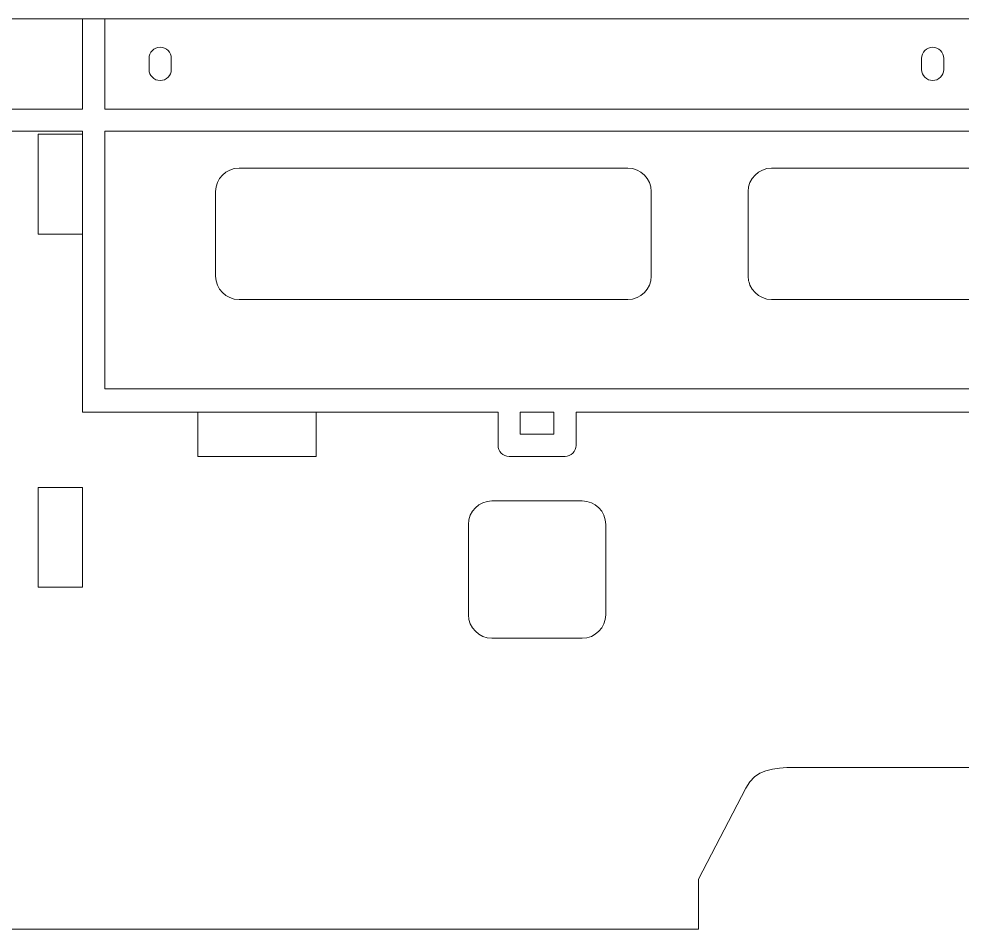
# Model space of a CAD drawing. Header units: millimetres. Extents: x -516 to 519, y -297 to 340.
# Drawn here: x -268.3 to -204.5, y -249 to -187.5 of the extents above; entities that cross this region are included whole.
import ezdxf

# ---------------------------------------------------------------- set-up
doc = ezdxf.new("R2010")
doc.units = ezdxf.units.MM
doc.header["$MEASUREMENT"] = 0
doc.layers.add('layer 1', color=7, linetype='Continuous')

msp = doc.modelspace()

# ---------------------------------------------------------------- linework, layer by layer
at = {"layer": 'layer 1', "color": 114, "lineweight": 18}
for points, knots in [([(-147.5539, -195.1329), (-147.5539, -195.1329), (-147.5539, -187.5409), (-147.5539, -187.5409), (-147.5539, -187.5409), (-149.0547, -187.5409), (-149.0547, -187.5409), (-149.0547, -187.5409), (-149.0547, -193.6321), (-149.0547, -193.6321), (-149.0547, -193.6321), (-262.4847, -193.6321), (-262.4847, -193.6321), (-262.4847, -193.6321), (-262.4847, -187.5409), (-262.4847, -187.5409), (-262.4847, -187.5409), (-263.9849, -187.5409), (-263.9849, -187.5409), (-263.9849, -187.5409), (-263.9849, -193.6321), (-263.9849, -193.6321), (-263.9849, -193.6321), (-283.1202, -193.6321), (-283.1202, -193.6321), (-283.1202, -193.6321), (-283.1202, -187.5409), (-283.1202, -187.5409), (-283.1202, -187.5409), (-284.621, -187.5409), (-284.621, -187.5409), (-284.621, -187.5409), (-284.621, -193.6321), (-284.621, -193.6321), (-284.621, -193.6321), (-320.6148, -193.6321), (-320.6148, -193.6321), (-320.6148, -193.6321), (-320.6148, -187.5409), (-320.6148, -187.5409), (-320.6148, -187.5409), (-322.1154, -187.5409), (-322.1154, -187.5409), (-322.1154, -187.5409), (-322.1154, -193.6321), (-322.1154, -193.6321), (-322.1154, -193.6321), (-324.5463, -193.6321), (-324.5463, -193.6321), (-324.5463, -193.6321), (-324.5463, -187.5409), (-324.5463, -187.5409), (-324.5463, -187.5409), (-326.0465, -187.5409), (-326.0465, -187.5409), (-326.0465, -187.5409), (-326.0465, -193.6321), (-326.0465, -193.6321), (-326.0465, -193.6321), (-364.675, -193.6321), (-364.675, -193.6321), (-364.675, -193.6321), (-369.4818, -193.7393), (-369.4818, -193.7393), (-369.4818, -193.7393), (-373.7056, -194.0437), (-373.7056, -194.0437), (-373.7056, -194.0437), (-377.445, -194.5232), (-377.445, -194.5232), (-377.445, -194.5232), (-380.8059, -195.1526), (-380.8059, -195.1526), (-380.8059, -195.1526), (-383.8933, -195.906), (-383.8933, -195.906), (-383.8933, -195.906), (-386.8117, -196.7573), (-386.8117, -196.7573), (-386.8117, -196.7573), (-389.6663, -197.6802), (-389.6663, -197.6802), (-389.6663, -197.6802), (-392.3459, -198.5767), (-392.3459, -198.5767), (-392.3459, -198.5767), (-392.3459, -200.1591), (-392.3459, -200.1591), (-392.3459, -200.1591), (-389.1972, -199.106), (-389.1972, -199.106), (-389.1972, -199.106), (-386.3705, -198.1919), (-386.3705, -198.1919), (-386.3705, -198.1919), (-383.505, -197.356), (-383.505, -197.356), (-383.505, -197.356), (-380.4899, -196.62), (-380.4899, -196.62), (-380.4899, -196.62), (-377.2111, -196.0066), (-377.2111, -196.0066), (-377.2111, -196.0066), (-373.5556, -195.538), (-373.5556, -195.538), (-373.5556, -195.538), (-369.4108, -195.2385), (-369.4108, -195.2385), (-369.4108, -195.2385), (-364.6581, -195.1329), (-364.6581, -195.1329), (-364.6581, -195.1329), (-326.0465, -195.1329), (-326.0465, -195.1329), (-326.0465, -195.1329), (-326.0465, -222.9142), (-326.0465, -222.9142), (-326.0465, -222.9142), (-371.7974, -222.9142), (-371.7974, -222.9142), (-371.7974, -222.9142), (-372.4588, -222.9618), (-372.4588, -222.9618), (-372.4588, -222.9618), (-373.1242, -223.1285), (-373.1242, -223.1285), (-373.1242, -223.1285), (-373.7246, -223.4227), (-373.7246, -223.4227), (-373.7246, -223.4227), (-374.2188, -223.8207), (-374.2188, -223.8207), (-374.2188, -223.8207), (-374.5841, -224.2651), (-374.5841, -224.2651), (-374.5841, -224.2651), (-374.8365, -224.6986), (-374.8365, -224.6986), (-374.8365, -224.6986), (-375.0104, -225.089), (-375.0104, -225.089), (-375.0104, -225.089), (-375.1378, -225.4236), (-375.1378, -225.4236), (-375.1378, -225.4236), (-378.8234, -235.448), (-378.8234, -235.448), (-378.8234, -235.448), (-379.163, -236.0729), (-379.163, -236.0729), (-379.163, -236.0729), (-379.5008, -236.7083), (-379.5008, -236.7083), (-379.5008, -236.7083), (-379.7965, -237.1872), (-379.7965, -237.1872), (-379.7965, -237.1872), (-380.0766, -237.5186), (-380.0766, -237.5186), (-380.0766, -237.5186), (-380.392, -237.7602), (-380.392, -237.7602), (-380.392, -237.7602), (-380.8551, -237.9658), (-380.8551, -237.9658), (-380.8551, -237.9658), (-381.5932, -238.1255), (-381.5932, -238.1255), (-381.5932, -238.1255), (-382.7249, -238.1915), (-382.7249, -238.1915), (-382.7249, -238.1915), (-392.3459, -238.1915), (-392.3459, -238.1915), (-392.3459, -238.1915), (-392.3459, -239.6923), (-392.3459, -239.6923), (-392.3459, -239.6923), (-382.6812, -239.6923), (-382.6812, -239.6923), (-382.6812, -239.6923), (-381.3897, -239.6168), (-381.3897, -239.6168), (-381.3897, -239.6168), (-380.387, -239.3999), (-380.387, -239.3999), (-380.387, -239.3999), (-379.62, -239.0592), (-379.62, -239.0592), (-379.62, -239.0592), (-379.0349, -238.6109), (-379.0349, -238.6109), (-379.0349, -238.6109), (-378.579, -238.0708), (-378.579, -238.0708), (-378.579, -238.0708), (-378.1985, -237.4563), (-378.1985, -237.4563), (-378.1985, -237.4563), (-377.841, -236.7832), (-377.841, -236.7832), (-377.841, -236.7832), (-377.4521, -236.0686), (-377.4521, -236.0686), (-377.4521, -236.0686), (-373.7322, -225.949), (-373.7322, -225.949), (-373.7322, -225.949), (-373.6229, -225.6615), (-373.6229, -225.6615), (-373.6229, -225.6615), (-373.4994, -225.3838), (-373.4994, -225.3838), (-373.4994, -225.3838), (-373.3478, -225.1247), (-373.3478, -225.1247), (-373.3478, -225.1247), (-373.1577, -224.8928), (-373.1577, -224.8928), (-373.1577, -224.8928), (-372.9143, -224.6964), (-372.9143, -224.6964), (-372.9143, -224.6964), (-372.6059, -224.5461), (-372.6059, -224.5461), (-372.6059, -224.5461), (-372.22, -224.4488), (-372.22, -224.4488), (-372.22, -224.4488), (-371.7438, -224.415), (-371.7438, -224.415), (-371.7438, -224.415), (-324.5463, -224.415), (-324.5463, -224.415), (-324.5463, -224.415), (-324.5463, -195.1329), (-324.5463, -195.1329), (-324.5463, -195.1329), (-322.1154, -195.1329), (-322.1154, -195.1329), (-322.1154, -195.1329), (-322.1154, -249.0481), (-322.1154, -249.0481)], [0, 0, 0, 0, 0.0123457, 0.0123457, 0.0123457, 0.0246914, 0.0246914, 0.0246914, 0.037037, 0.037037, 0.037037, 0.0493827, 0.0493827, 0.0493827, 0.0617284, 0.0617284, 0.0617284, 0.0740741, 0.0740741, 0.0740741, 0.0864198, 0.0864198, 0.0864198, 0.0987654, 0.0987654, 0.0987654, 0.1111111, 0.1111111, 0.1111111, 0.1234568, 0.1234568, 0.1234568, 0.1358025, 0.1358025, 0.1358025, 0.1481481, 0.1481481, 0.1481481, 0.1604938, 0.1604938, 0.1604938, 0.1728395, 0.1728395, 0.1728395, 0.1851852, 0.1851852, 0.1851852, 0.1975309, 0.1975309, 0.1975309, 0.2098765, 0.2098765, 0.2098765, 0.2222222, 0.2222222, 0.2222222, 0.2345679, 0.2345679, 0.2345679, 0.2469136, 0.2469136, 0.2469136, 0.2592593, 0.2592593, 0.2592593, 0.2716049, 0.2716049, 0.2716049, 0.2839506, 0.2839506, 0.2839506, 0.2962963, 0.2962963, 0.2962963, 0.308642, 0.308642, 0.308642, 0.3209877, 0.3209877, 0.3209877, 0.3333333, 0.3333333, 0.3333333, 0.345679, 0.345679, 0.345679, 0.3580247, 0.3580247, 0.3580247, 0.3703704, 0.3703704, 0.3703704, 0.382716, 0.382716, 0.382716, 0.3950617, 0.3950617, 0.3950617, 0.4074074, 0.4074074, 0.4074074, 0.4197531, 0.4197531, 0.4197531, 0.4320988, 0.4320988, 0.4320988, 0.4444444, 0.4444444, 0.4444444, 0.4567901, 0.4567901, 0.4567901, 0.4691358, 0.4691358, 0.4691358, 0.4814815, 0.4814815, 0.4814815, 0.4938272, 0.4938272, 0.4938272, 0.5061728, 0.5061728, 0.5061728, 0.5185185, 0.5185185, 0.5185185, 0.5308642, 0.5308642, 0.5308642, 0.5432099, 0.5432099, 0.5432099, 0.5555556, 0.5555556, 0.5555556, 0.5679012, 0.5679012, 0.5679012, 0.5802469, 0.5802469, 0.5802469, 0.5925926, 0.5925926, 0.5925926, 0.6049383, 0.6049383, 0.6049383, 0.617284, 0.617284, 0.617284, 0.6296296, 0.6296296, 0.6296296, 0.6419753, 0.6419753, 0.6419753, 0.654321, 0.654321, 0.654321, 0.6666667, 0.6666667, 0.6666667, 0.6790123, 0.6790123, 0.6790123, 0.691358, 0.691358, 0.691358, 0.7037037, 0.7037037, 0.7037037, 0.7160494, 0.7160494, 0.7160494, 0.7283951, 0.7283951, 0.7283951, 0.7407407, 0.7407407, 0.7407407, 0.7530864, 0.7530864, 0.7530864, 0.7654321, 0.7654321, 0.7654321, 0.7777778, 0.7777778, 0.7777778, 0.7901235, 0.7901235, 0.7901235, 0.8024691, 0.8024691, 0.8024691, 0.8148148, 0.8148148, 0.8148148, 0.8271605, 0.8271605, 0.8271605, 0.8395062, 0.8395062, 0.8395062, 0.8518519, 0.8518519, 0.8518519, 0.8641975, 0.8641975, 0.8641975, 0.8765432, 0.8765432, 0.8765432, 0.8888889, 0.8888889, 0.8888889, 0.9012346, 0.9012346, 0.9012346, 0.9135802, 0.9135802, 0.9135802, 0.9259259, 0.9259259, 0.9259259, 0.9382716, 0.9382716, 0.9382716, 0.9506173, 0.9506173, 0.9506173, 0.962963, 0.962963, 0.962963, 0.9753086, 0.9753086, 0.9753086, 0.9876543, 0.9876543, 0.9876543, 1, 1, 1, 1]), ([(-259.4832, -190.9624), (-259.4832, -190.9624), (-259.4832, -190.2106), (-259.4832, -190.2106), (-259.4832, -190.2106), (-259.4683, -190.0635), (-259.4683, -190.0635), (-259.4683, -190.0635), (-259.4242, -189.9225), (-259.4242, -189.9225), (-259.4242, -189.9225), (-259.3548, -189.7951), (-259.3548, -189.7951), (-259.3548, -189.7951), (-259.2629, -189.6841), (-259.2629, -189.6841), (-259.2629, -189.6841), (-259.1519, -189.5922), (-259.1519, -189.5922), (-259.1519, -189.5922), (-259.0246, -189.5228), (-259.0246, -189.5228), (-259.0246, -189.5228), (-258.8835, -189.4791), (-258.8835, -189.4791), (-258.8835, -189.4791), (-258.7325, -189.4638), (-258.7325, -189.4638), (-258.7325, -189.4638), (-258.5816, -189.4791), (-258.5816, -189.4791), (-258.5816, -189.4791), (-258.4411, -189.5228), (-258.4411, -189.5228), (-258.4411, -189.5228), (-258.3137, -189.5922), (-258.3137, -189.5922), (-258.3137, -189.5922), (-258.2022, -189.6841), (-258.2022, -189.6841), (-258.2022, -189.6841), (-258.1103, -189.7951), (-258.1103, -189.7951), (-258.1103, -189.7951), (-258.0414, -189.9225), (-258.0414, -189.9225), (-258.0414, -189.9225), (-257.9971, -190.0635), (-257.9971, -190.0635), (-257.9971, -190.0635), (-257.9824, -190.2106), (-257.9824, -190.2106), (-257.9824, -190.2106), (-257.9824, -190.9624), (-257.9824, -190.9624), (-257.9824, -190.9624), (-257.9971, -191.1095), (-257.9971, -191.1095), (-257.9971, -191.1095), (-258.0414, -191.2505), (-258.0414, -191.2505), (-258.0414, -191.2505), (-258.1103, -191.3779), (-258.1103, -191.3779), (-258.1103, -191.3779), (-258.2022, -191.4889), (-258.2022, -191.4889), (-258.2022, -191.4889), (-258.3137, -191.5808), (-258.3137, -191.5808), (-258.3137, -191.5808), (-258.4411, -191.6502), (-258.4411, -191.6502), (-258.4411, -191.6502), (-258.5816, -191.6939), (-258.5816, -191.6939), (-258.5816, -191.6939), (-258.7325, -191.7093), (-258.7325, -191.7093), (-258.7325, -191.7093), (-258.8835, -191.6939), (-258.8835, -191.6939), (-258.8835, -191.6939), (-259.0246, -191.6502), (-259.0246, -191.6502), (-259.0246, -191.6502), (-259.1519, -191.5808), (-259.1519, -191.5808), (-259.1519, -191.5808), (-259.2629, -191.4889), (-259.2629, -191.4889), (-259.2629, -191.4889), (-259.3548, -191.3779), (-259.3548, -191.3779), (-259.3548, -191.3779), (-259.4242, -191.2505), (-259.4242, -191.2505), (-259.4242, -191.2505), (-259.4683, -191.1095), (-259.4683, -191.1095), (-259.4683, -191.1095), (-259.4832, -190.9624), (-259.4832, -190.9624)], [0, 0, 0, 0, 0.0294118, 0.0294118, 0.0294118, 0.0588235, 0.0588235, 0.0588235, 0.0882353, 0.0882353, 0.0882353, 0.1176471, 0.1176471, 0.1176471, 0.1470588, 0.1470588, 0.1470588, 0.1764706, 0.1764706, 0.1764706, 0.2058824, 0.2058824, 0.2058824, 0.2352941, 0.2352941, 0.2352941, 0.2647059, 0.2647059, 0.2647059, 0.2941176, 0.2941176, 0.2941176, 0.3235294, 0.3235294, 0.3235294, 0.3529412, 0.3529412, 0.3529412, 0.3823529, 0.3823529, 0.3823529, 0.4117647, 0.4117647, 0.4117647, 0.4411765, 0.4411765, 0.4411765, 0.4705882, 0.4705882, 0.4705882, 0.5, 0.5, 0.5, 0.5294118, 0.5294118, 0.5294118, 0.5588235, 0.5588235, 0.5588235, 0.5882353, 0.5882353, 0.5882353, 0.6176471, 0.6176471, 0.6176471, 0.6470588, 0.6470588, 0.6470588, 0.6764706, 0.6764706, 0.6764706, 0.7058824, 0.7058824, 0.7058824, 0.7352941, 0.7352941, 0.7352941, 0.7647059, 0.7647059, 0.7647059, 0.7941176, 0.7941176, 0.7941176, 0.8235294, 0.8235294, 0.8235294, 0.8529412, 0.8529412, 0.8529412, 0.8823529, 0.8823529, 0.8823529, 0.9117647, 0.9117647, 0.9117647, 0.9411765, 0.9411765, 0.9411765, 0.9705882, 0.9705882, 0.9705882, 1, 1, 1, 1]), ([(-205.7698, -190.9624), (-205.7698, -190.9624), (-205.7845, -191.1095), (-205.7845, -191.1095), (-205.7845, -191.1095), (-205.8288, -191.2505), (-205.8288, -191.2505), (-205.8288, -191.2505), (-205.8977, -191.3779), (-205.8977, -191.3779), (-205.8977, -191.3779), (-205.9896, -191.4889), (-205.9896, -191.4889), (-205.9896, -191.4889), (-206.1011, -191.5808), (-206.1011, -191.5808), (-206.1011, -191.5808), (-206.2285, -191.6502), (-206.2285, -191.6502), (-206.2285, -191.6502), (-206.3696, -191.6939), (-206.3696, -191.6939), (-206.3696, -191.6939), (-206.5199, -191.7093), (-206.5199, -191.7093), (-206.5199, -191.7093), (-206.6708, -191.6939), (-206.6708, -191.6939), (-206.6708, -191.6939), (-206.8119, -191.6502), (-206.8119, -191.6502), (-206.8119, -191.6502), (-206.9393, -191.5808), (-206.9393, -191.5808), (-206.9393, -191.5808), (-207.0502, -191.4889), (-207.0502, -191.4889), (-207.0502, -191.4889), (-207.1421, -191.3779), (-207.1421, -191.3779), (-207.1421, -191.3779), (-207.2114, -191.2505), (-207.2114, -191.2505), (-207.2114, -191.2505), (-207.2553, -191.1095), (-207.2553, -191.1095), (-207.2553, -191.1095), (-207.2705, -190.9624), (-207.2705, -190.9624), (-207.2705, -190.9624), (-207.2705, -190.2106), (-207.2705, -190.2106), (-207.2705, -190.2106), (-207.2553, -190.0635), (-207.2553, -190.0635), (-207.2553, -190.0635), (-207.2114, -189.9225), (-207.2114, -189.9225), (-207.2114, -189.9225), (-207.1421, -189.7951), (-207.1421, -189.7951), (-207.1421, -189.7951), (-207.0502, -189.6841), (-207.0502, -189.6841), (-207.0502, -189.6841), (-206.9393, -189.5922), (-206.9393, -189.5922), (-206.9393, -189.5922), (-206.8119, -189.5228), (-206.8119, -189.5228), (-206.8119, -189.5228), (-206.6708, -189.4791), (-206.6708, -189.4791), (-206.6708, -189.4791), (-206.5199, -189.4638), (-206.5199, -189.4638), (-206.5199, -189.4638), (-206.3696, -189.4791), (-206.3696, -189.4791), (-206.3696, -189.4791), (-206.2285, -189.5228), (-206.2285, -189.5228), (-206.2285, -189.5228), (-206.1011, -189.5922), (-206.1011, -189.5922), (-206.1011, -189.5922), (-205.9896, -189.6841), (-205.9896, -189.6841), (-205.9896, -189.6841), (-205.8977, -189.7951), (-205.8977, -189.7951), (-205.8977, -189.7951), (-205.8288, -189.9225), (-205.8288, -189.9225), (-205.8288, -189.9225), (-205.7845, -190.0635), (-205.7845, -190.0635), (-205.7845, -190.0635), (-205.7698, -190.2106), (-205.7698, -190.2106), (-205.7698, -190.2106), (-205.7698, -190.9624), (-205.7698, -190.9624)], [0, 0, 0, 0, 0.0294118, 0.0294118, 0.0294118, 0.0588235, 0.0588235, 0.0588235, 0.0882353, 0.0882353, 0.0882353, 0.1176471, 0.1176471, 0.1176471, 0.1470588, 0.1470588, 0.1470588, 0.1764706, 0.1764706, 0.1764706, 0.2058824, 0.2058824, 0.2058824, 0.2352941, 0.2352941, 0.2352941, 0.2647059, 0.2647059, 0.2647059, 0.2941176, 0.2941176, 0.2941176, 0.3235294, 0.3235294, 0.3235294, 0.3529412, 0.3529412, 0.3529412, 0.3823529, 0.3823529, 0.3823529, 0.4117647, 0.4117647, 0.4117647, 0.4411765, 0.4411765, 0.4411765, 0.4705882, 0.4705882, 0.4705882, 0.5, 0.5, 0.5, 0.5294118, 0.5294118, 0.5294118, 0.5588235, 0.5588235, 0.5588235, 0.5882353, 0.5882353, 0.5882353, 0.6176471, 0.6176471, 0.6176471, 0.6470588, 0.6470588, 0.6470588, 0.6764706, 0.6764706, 0.6764706, 0.7058824, 0.7058824, 0.7058824, 0.7352941, 0.7352941, 0.7352941, 0.7647059, 0.7647059, 0.7647059, 0.7941176, 0.7941176, 0.7941176, 0.8235294, 0.8235294, 0.8235294, 0.8529412, 0.8529412, 0.8529412, 0.8823529, 0.8823529, 0.8823529, 0.9117647, 0.9117647, 0.9117647, 0.9411765, 0.9411765, 0.9411765, 0.9705882, 0.9705882, 0.9705882, 1, 1, 1, 1]), ([(-263.9849, -195.3324), (-263.9849, -195.3324), (-263.9849, -195.1329), (-263.9849, -195.1329), (-263.9849, -195.1329), (-283.1202, -195.1329), (-283.1202, -195.1329), (-283.1202, -195.1329), (-283.1202, -249.0475), (-283.1202, -249.0475)], [0, 0, 0, 0, 0.3333333, 0.3333333, 0.3333333, 0.6666667, 0.6666667, 0.6666667, 1, 1, 1, 1]), ([(-257.1903, -212.5465), (-257.1903, -212.5465), (-262.4847, -212.5465), (-262.4847, -212.5465), (-262.4847, -212.5465), (-262.4847, -204.2712), (-262.4847, -204.2712), (-262.4847, -204.2712), (-262.4847, -195.4726), (-262.4847, -195.4726), (-262.4847, -195.4726), (-262.4847, -195.1329), (-262.4847, -195.1329), (-262.4847, -195.1329), (-149.0547, -195.1329), (-149.0547, -195.1329), (-149.0547, -195.1329), (-149.0547, -212.5469), (-149.0547, -212.5469), (-149.0547, -212.5469), (-187.0884, -212.5468), (-187.0884, -212.5468), (-187.0884, -212.5468), (-257.1903, -212.5465), (-257.1903, -212.5465)], [0, 0, 0, 0, 0.125, 0.125, 0.125, 0.25, 0.25, 0.25, 0.375, 0.375, 0.375, 0.5, 0.5, 0.5, 0.625, 0.625, 0.625, 0.75, 0.75, 0.75, 0.875, 0.875, 0.875, 1, 1, 1, 1]), ([(-225.537, -204.9222), (-225.537, -204.9222), (-225.5693, -205.2398), (-225.5693, -205.2398), (-225.5693, -205.2398), (-225.6621, -205.5361), (-225.6621, -205.5361), (-225.6621, -205.5361), (-225.8081, -205.8047), (-225.8081, -205.8047), (-225.8081, -205.8047), (-226.0017, -206.0392), (-226.0017, -206.0392), (-226.0017, -206.0392), (-226.2357, -206.2321), (-226.2357, -206.2321), (-226.2357, -206.2321), (-226.5041, -206.3787), (-226.5041, -206.3787), (-226.5041, -206.3787), (-226.8004, -206.4711), (-226.8004, -206.4711), (-226.8004, -206.4711), (-227.1181, -206.5033), (-227.1181, -206.5033), (-227.1181, -206.5033), (-253.4051, -206.5033), (-253.4051, -206.5033), (-253.4051, -206.5033), (-253.7228, -206.4711), (-253.7228, -206.4711), (-253.7228, -206.4711), (-254.0191, -206.3787), (-254.0191, -206.3787), (-254.0191, -206.3787), (-254.2875, -206.2321), (-254.2875, -206.2321), (-254.2875, -206.2321), (-254.5222, -206.0392), (-254.5222, -206.0392), (-254.5222, -206.0392), (-254.7157, -205.8047), (-254.7157, -205.8047), (-254.7157, -205.8047), (-254.8616, -205.5361), (-254.8616, -205.5361), (-254.8616, -205.5361), (-254.9541, -205.2398), (-254.9541, -205.2398), (-254.9541, -205.2398), (-254.9863, -204.9222), (-254.9863, -204.9222), (-254.9863, -204.9222), (-254.9863, -199.2109), (-254.9863, -199.2109), (-254.9863, -199.2109), (-254.9541, -198.8934), (-254.9541, -198.8934), (-254.9541, -198.8934), (-254.8616, -198.597), (-254.8616, -198.597), (-254.8616, -198.597), (-254.7157, -198.3286), (-254.7157, -198.3286), (-254.7157, -198.3286), (-254.5222, -198.094), (-254.5222, -198.094), (-254.5222, -198.094), (-254.2875, -197.9004), (-254.2875, -197.9004), (-254.2875, -197.9004), (-254.0191, -197.7546), (-254.0191, -197.7546), (-254.0191, -197.7546), (-253.7228, -197.662), (-253.7228, -197.662), (-253.7228, -197.662), (-253.4051, -197.6298), (-253.4051, -197.6298), (-253.4051, -197.6298), (-252.9592, -197.6298), (-252.9592, -197.6298), (-252.9592, -197.6298), (-227.1181, -197.6298), (-227.1181, -197.6298), (-227.1181, -197.6298), (-226.8004, -197.662), (-226.8004, -197.662), (-226.8004, -197.662), (-226.5041, -197.7546), (-226.5041, -197.7546), (-226.5041, -197.7546), (-226.2357, -197.9004), (-226.2357, -197.9004), (-226.2357, -197.9004), (-226.0017, -198.094), (-226.0017, -198.094), (-226.0017, -198.094), (-225.8081, -198.3286), (-225.8081, -198.3286), (-225.8081, -198.3286), (-225.6621, -198.597), (-225.6621, -198.597), (-225.6621, -198.597), (-225.5693, -198.8934), (-225.5693, -198.8934), (-225.5693, -198.8934), (-225.537, -199.2109), (-225.537, -199.2109), (-225.537, -199.2109), (-225.537, -203.8397), (-225.537, -203.8397), (-225.537, -203.8397), (-225.537, -204.9222), (-225.537, -204.9222)], [0, 0, 0, 0, 0.0263158, 0.0263158, 0.0263158, 0.0526316, 0.0526316, 0.0526316, 0.0789474, 0.0789474, 0.0789474, 0.1052632, 0.1052632, 0.1052632, 0.1315789, 0.1315789, 0.1315789, 0.1578947, 0.1578947, 0.1578947, 0.1842105, 0.1842105, 0.1842105, 0.2105263, 0.2105263, 0.2105263, 0.2368421, 0.2368421, 0.2368421, 0.2631579, 0.2631579, 0.2631579, 0.2894737, 0.2894737, 0.2894737, 0.3157895, 0.3157895, 0.3157895, 0.3421053, 0.3421053, 0.3421053, 0.3684211, 0.3684211, 0.3684211, 0.3947368, 0.3947368, 0.3947368, 0.4210526, 0.4210526, 0.4210526, 0.4473684, 0.4473684, 0.4473684, 0.4736842, 0.4736842, 0.4736842, 0.5, 0.5, 0.5, 0.5263158, 0.5263158, 0.5263158, 0.5526316, 0.5526316, 0.5526316, 0.5789474, 0.5789474, 0.5789474, 0.6052632, 0.6052632, 0.6052632, 0.6315789, 0.6315789, 0.6315789, 0.6578947, 0.6578947, 0.6578947, 0.6842105, 0.6842105, 0.6842105, 0.7105263, 0.7105263, 0.7105263, 0.7368421, 0.7368421, 0.7368421, 0.7631579, 0.7631579, 0.7631579, 0.7894737, 0.7894737, 0.7894737, 0.8157895, 0.8157895, 0.8157895, 0.8421053, 0.8421053, 0.8421053, 0.8684211, 0.8684211, 0.8684211, 0.8947368, 0.8947368, 0.8947368, 0.9210526, 0.9210526, 0.9210526, 0.9473684, 0.9473684, 0.9473684, 0.9736842, 0.9736842, 0.9736842, 1, 1, 1, 1]), ([(-189.5443, -204.9222), (-189.5443, -204.9222), (-189.5766, -205.2398), (-189.5766, -205.2398), (-189.5766, -205.2398), (-189.6689, -205.5361), (-189.6689, -205.5361), (-189.6689, -205.5361), (-189.8155, -205.8047), (-189.8155, -205.8047), (-189.8155, -205.8047), (-190.0085, -206.0392), (-190.0085, -206.0392), (-190.0085, -206.0392), (-190.243, -206.2321), (-190.243, -206.2321), (-190.243, -206.2321), (-190.5115, -206.3787), (-190.5115, -206.3787), (-190.5115, -206.3787), (-190.8079, -206.4711), (-190.8079, -206.4711), (-190.8079, -206.4711), (-191.1254, -206.5033), (-191.1254, -206.5033), (-191.1254, -206.5033), (-213.7751, -206.5033), (-213.7751, -206.5033), (-213.7751, -206.5033), (-217.4125, -206.5033), (-217.4125, -206.5033), (-217.4125, -206.5033), (-217.7301, -206.4711), (-217.7301, -206.4711), (-217.7301, -206.4711), (-218.0264, -206.3787), (-218.0264, -206.3787), (-218.0264, -206.3787), (-218.2951, -206.2321), (-218.2951, -206.2321), (-218.2951, -206.2321), (-218.5288, -206.0392), (-218.5288, -206.0392), (-218.5288, -206.0392), (-218.7224, -205.8047), (-218.7224, -205.8047), (-218.7224, -205.8047), (-218.869, -205.5361), (-218.869, -205.5361), (-218.869, -205.5361), (-218.9315, -205.3356), (-218.9315, -205.3356), (-218.9315, -205.3356), (-218.9614, -205.2398), (-218.9614, -205.2398), (-218.9614, -205.2398), (-218.9936, -204.9222), (-218.9936, -204.9222), (-218.9936, -204.9222), (-218.9936, -199.2109), (-218.9936, -199.2109), (-218.9936, -199.2109), (-218.9614, -198.8934), (-218.9614, -198.8934), (-218.9614, -198.8934), (-218.869, -198.597), (-218.869, -198.597), (-218.869, -198.597), (-218.7224, -198.3286), (-218.7224, -198.3286), (-218.7224, -198.3286), (-218.5288, -198.094), (-218.5288, -198.094), (-218.5288, -198.094), (-218.2951, -197.9004), (-218.2951, -197.9004), (-218.2951, -197.9004), (-218.0264, -197.7546), (-218.0264, -197.7546), (-218.0264, -197.7546), (-217.7301, -197.662), (-217.7301, -197.662), (-217.7301, -197.662), (-217.4125, -197.6298), (-217.4125, -197.6298), (-217.4125, -197.6298), (-191.1254, -197.6298), (-191.1254, -197.6298), (-191.1254, -197.6298), (-190.8079, -197.662), (-190.8079, -197.662), (-190.8079, -197.662), (-190.5115, -197.7546), (-190.5115, -197.7546), (-190.5115, -197.7546), (-190.243, -197.9004), (-190.243, -197.9004), (-190.243, -197.9004), (-190.0085, -198.094), (-190.0085, -198.094), (-190.0085, -198.094), (-189.8155, -198.3286), (-189.8155, -198.3286), (-189.8155, -198.3286), (-189.6689, -198.597), (-189.6689, -198.597), (-189.6689, -198.597), (-189.5766, -198.8934), (-189.5766, -198.8934), (-189.5766, -198.8934), (-189.5443, -199.2109), (-189.5443, -199.2109), (-189.5443, -199.2109), (-189.5443, -204.9222), (-189.5443, -204.9222)], [0, 0, 0, 0, 0.0263158, 0.0263158, 0.0263158, 0.0526316, 0.0526316, 0.0526316, 0.0789474, 0.0789474, 0.0789474, 0.1052632, 0.1052632, 0.1052632, 0.1315789, 0.1315789, 0.1315789, 0.1578947, 0.1578947, 0.1578947, 0.1842105, 0.1842105, 0.1842105, 0.2105263, 0.2105263, 0.2105263, 0.2368421, 0.2368421, 0.2368421, 0.2631579, 0.2631579, 0.2631579, 0.2894737, 0.2894737, 0.2894737, 0.3157895, 0.3157895, 0.3157895, 0.3421053, 0.3421053, 0.3421053, 0.3684211, 0.3684211, 0.3684211, 0.3947368, 0.3947368, 0.3947368, 0.4210526, 0.4210526, 0.4210526, 0.4473684, 0.4473684, 0.4473684, 0.4736842, 0.4736842, 0.4736842, 0.5, 0.5, 0.5, 0.5263158, 0.5263158, 0.5263158, 0.5526316, 0.5526316, 0.5526316, 0.5789474, 0.5789474, 0.5789474, 0.6052632, 0.6052632, 0.6052632, 0.6315789, 0.6315789, 0.6315789, 0.6578947, 0.6578947, 0.6578947, 0.6842105, 0.6842105, 0.6842105, 0.7105263, 0.7105263, 0.7105263, 0.7368421, 0.7368421, 0.7368421, 0.7631579, 0.7631579, 0.7631579, 0.7894737, 0.7894737, 0.7894737, 0.8157895, 0.8157895, 0.8157895, 0.8421053, 0.8421053, 0.8421053, 0.8684211, 0.8684211, 0.8684211, 0.8947368, 0.8947368, 0.8947368, 0.9210526, 0.9210526, 0.9210526, 0.9473684, 0.9473684, 0.9473684, 0.9736842, 0.9736842, 0.9736842, 1, 1, 1, 1]), ([(-256.1896, -214.1105), (-256.1896, -214.1105), (-263.9849, -214.1105), (-263.9849, -214.1105), (-263.9849, -214.1105), (-263.9849, -202.0813), (-263.9849, -202.0813)], [0, 0, 0, 0, 0.5, 0.5, 0.5, 1, 1, 1, 1]), ([(-248.186, -214.1105), (-248.186, -214.1105), (-235.8981, -214.1105), (-235.8981, -214.1105), (-235.8981, -214.1105), (-235.8981, -216.3615), (-235.8981, -216.3615), (-235.8981, -216.3615), (-235.8834, -216.5081), (-235.8834, -216.5081), (-235.8834, -216.5081), (-235.8407, -216.6485), (-235.8407, -216.6485), (-235.8407, -216.6485), (-235.7713, -216.7787), (-235.7713, -216.7787), (-235.7713, -216.7787), (-235.6783, -216.8924), (-235.6783, -216.8924), (-235.6783, -216.8924), (-235.5647, -216.9854), (-235.5647, -216.9854), (-235.5647, -216.9854), (-235.435, -217.0548), (-235.435, -217.0548), (-235.435, -217.0548), (-235.2939, -217.0975), (-235.2939, -217.0975), (-235.2939, -217.0975), (-235.1475, -217.1122), (-235.1475, -217.1122), (-235.1475, -217.1122), (-231.3689, -217.1122), (-231.3689, -217.1122), (-231.3689, -217.1122), (-231.2229, -217.0975), (-231.2229, -217.0975), (-231.2229, -217.0975), (-231.0819, -217.0548), (-231.0819, -217.0548), (-231.0819, -217.0548), (-230.9523, -216.9854), (-230.9523, -216.9854), (-230.9523, -216.9854), (-230.8386, -216.8924), (-230.8386, -216.8924), (-230.8386, -216.8924), (-230.7451, -216.7787), (-230.7451, -216.7787), (-230.7451, -216.7787), (-230.6758, -216.6485), (-230.6758, -216.6485), (-230.6758, -216.6485), (-230.6331, -216.5081), (-230.6331, -216.5081), (-230.6331, -216.5081), (-230.6188, -216.3615), (-230.6188, -216.3615), (-230.6188, -216.3615), (-230.6188, -214.1105), (-230.6188, -214.1105), (-230.6188, -214.1105), (-180.1831, -214.1105), (-180.1831, -214.1105), (-180.1831, -214.1105), (-175.6163, -214.1105), (-175.6163, -214.1105)], [0, 0, 0, 0, 0.0454545, 0.0454545, 0.0454545, 0.0909091, 0.0909091, 0.0909091, 0.1363636, 0.1363636, 0.1363636, 0.1818182, 0.1818182, 0.1818182, 0.2272727, 0.2272727, 0.2272727, 0.2727273, 0.2727273, 0.2727273, 0.3181818, 0.3181818, 0.3181818, 0.3636364, 0.3636364, 0.3636364, 0.4090909, 0.4090909, 0.4090909, 0.4545455, 0.4545455, 0.4545455, 0.5, 0.5, 0.5, 0.5454545, 0.5454545, 0.5454545, 0.5909091, 0.5909091, 0.5909091, 0.6363636, 0.6363636, 0.6363636, 0.6818182, 0.6818182, 0.6818182, 0.7272727, 0.7272727, 0.7272727, 0.7727273, 0.7727273, 0.7727273, 0.8181818, 0.8181818, 0.8181818, 0.8636364, 0.8636364, 0.8636364, 0.9090909, 0.9090909, 0.9090909, 0.9545455, 0.9545455, 0.9545455, 1, 1, 1, 1]), ([(-232.1196, -214.1105), (-232.1196, -214.1105), (-232.1196, -215.6114), (-232.1196, -215.6114), (-232.1196, -215.6114), (-234.3975, -215.6114), (-234.3975, -215.6114), (-234.3975, -215.6114), (-234.3975, -214.1105), (-234.3975, -214.1105), (-234.3975, -214.1105), (-232.1196, -214.1105), (-232.1196, -214.1105)], [0, 0, 0, 0, 0.25, 0.25, 0.25, 0.5, 0.5, 0.5, 0.75, 0.75, 0.75, 1, 1, 1, 1]), ([(-230.2077, -220.1132), (-230.2077, -220.1132), (-229.889, -220.1461), (-229.889, -220.1461), (-229.889, -220.1461), (-229.5916, -220.2384), (-229.5916, -220.2384), (-229.5916, -220.2384), (-229.3219, -220.3855), (-229.3219, -220.3855), (-229.3219, -220.3855), (-229.0868, -220.5796), (-229.0868, -220.5796), (-229.0868, -220.5796), (-228.8923, -220.8147), (-228.8923, -220.8147), (-228.8923, -220.8147), (-228.7457, -221.0842), (-228.7457, -221.0842), (-228.7457, -221.0842), (-228.6527, -221.3822), (-228.6527, -221.3822), (-228.6527, -221.3822), (-228.6205, -221.701), (-228.6205, -221.701), (-228.6205, -221.701), (-228.6205, -227.8019), (-228.6205, -227.8019), (-228.6205, -227.8019), (-228.6527, -228.1207), (-228.6527, -228.1207), (-228.6527, -228.1207), (-228.7457, -228.4181), (-228.7457, -228.4181), (-228.7457, -228.4181), (-228.8923, -228.6883), (-228.8923, -228.6883), (-228.8923, -228.6883), (-229.0868, -228.9234), (-229.0868, -228.9234), (-229.0868, -228.9234), (-229.3219, -229.1174), (-229.3219, -229.1174), (-229.3219, -229.1174), (-229.5916, -229.2639), (-229.5916, -229.2639), (-229.5916, -229.2639), (-229.889, -229.3569), (-229.889, -229.3569), (-229.889, -229.3569), (-230.2077, -229.3891), (-230.2077, -229.3891), (-230.2077, -229.3891), (-236.3088, -229.3891), (-236.3088, -229.3891), (-236.3088, -229.3891), (-236.628, -229.3569), (-236.628, -229.3569), (-236.628, -229.3569), (-236.9254, -229.2639), (-236.9254, -229.2639), (-236.9254, -229.2639), (-237.1949, -229.1174), (-237.1949, -229.1174), (-237.1949, -229.1174), (-237.43, -228.9234), (-237.43, -228.9234), (-237.43, -228.9234), (-237.6242, -228.6883), (-237.6242, -228.6883), (-237.6242, -228.6883), (-237.7713, -228.4181), (-237.7713, -228.4181), (-237.7713, -228.4181), (-237.8637, -228.1207), (-237.8637, -228.1207), (-237.8637, -228.1207), (-237.8964, -227.8019), (-237.8964, -227.8019), (-237.8964, -227.8019), (-237.8964, -221.701), (-237.8964, -221.701), (-237.8964, -221.701), (-237.8637, -221.3822), (-237.8637, -221.3822), (-237.8637, -221.3822), (-237.7713, -221.0842), (-237.7713, -221.0842), (-237.7713, -221.0842), (-237.6242, -220.8147), (-237.6242, -220.8147), (-237.6242, -220.8147), (-237.43, -220.5796), (-237.43, -220.5796), (-237.43, -220.5796), (-237.1949, -220.3855), (-237.1949, -220.3855), (-237.1949, -220.3855), (-236.9254, -220.2384), (-236.9254, -220.2384), (-236.9254, -220.2384), (-236.628, -220.1461), (-236.628, -220.1461), (-236.628, -220.1461), (-236.3088, -220.1132), (-236.3088, -220.1132), (-236.3088, -220.1132), (-230.2077, -220.1132), (-230.2077, -220.1132)], [0, 0, 0, 0, 0.0277778, 0.0277778, 0.0277778, 0.0555556, 0.0555556, 0.0555556, 0.0833333, 0.0833333, 0.0833333, 0.1111111, 0.1111111, 0.1111111, 0.1388889, 0.1388889, 0.1388889, 0.1666667, 0.1666667, 0.1666667, 0.1944444, 0.1944444, 0.1944444, 0.2222222, 0.2222222, 0.2222222, 0.25, 0.25, 0.25, 0.2777778, 0.2777778, 0.2777778, 0.3055556, 0.3055556, 0.3055556, 0.3333333, 0.3333333, 0.3333333, 0.3611111, 0.3611111, 0.3611111, 0.3888889, 0.3888889, 0.3888889, 0.4166667, 0.4166667, 0.4166667, 0.4444444, 0.4444444, 0.4444444, 0.4722222, 0.4722222, 0.4722222, 0.5, 0.5, 0.5, 0.5277778, 0.5277778, 0.5277778, 0.5555556, 0.5555556, 0.5555556, 0.5833333, 0.5833333, 0.5833333, 0.6111111, 0.6111111, 0.6111111, 0.6388889, 0.6388889, 0.6388889, 0.6666667, 0.6666667, 0.6666667, 0.6944444, 0.6944444, 0.6944444, 0.7222222, 0.7222222, 0.7222222, 0.75, 0.75, 0.75, 0.7777778, 0.7777778, 0.7777778, 0.8055556, 0.8055556, 0.8055556, 0.8333333, 0.8333333, 0.8333333, 0.8611111, 0.8611111, 0.8611111, 0.8888889, 0.8888889, 0.8888889, 0.9166667, 0.9166667, 0.9166667, 0.9444444, 0.9444444, 0.9444444, 0.9722222, 0.9722222, 0.9722222, 1, 1, 1, 1])]:
    msp.add_open_spline(points, degree=3, knots=knots, dxfattribs=at)
at = {"layer": 'layer 1', "color": 250, "lineweight": 18}
msp.add_open_spline([(-144.5524, -187.5409), (-226.7361, -187.5409), (-308.9199, -187.5409), (-391.1035, -187.5409)], degree=3, dxfattribs=at)
for points, knots in [([(-263.9849, -202.0813), (-263.9849, -202.0813), (-266.9866, -202.0813), (-266.9866, -202.0813), (-266.9866, -202.0813), (-266.9866, -195.3324), (-266.9866, -195.3324), (-266.9866, -195.3324), (-263.9849, -195.3324), (-263.9849, -195.3324), (-263.9849, -195.3324), (-263.9849, -201.9263), (-263.9849, -201.9263), (-263.9849, -201.9263), (-263.9849, -202.0813), (-263.9849, -202.0813)], [0, 0, 0, 0, 0.2, 0.2, 0.2, 0.4, 0.4, 0.4, 0.6, 0.6, 0.6, 0.8, 0.8, 0.8, 1, 1, 1, 1]), ([(-248.186, -217.1122), (-248.186, -217.1122), (-256.1896, -217.1122), (-256.1896, -217.1122), (-256.1896, -217.1122), (-256.1896, -214.1105), (-256.1896, -214.1105), (-256.1896, -214.1105), (-248.186, -214.1105), (-248.186, -214.1105), (-248.186, -214.1105), (-248.186, -217.1122), (-248.186, -217.1122)], [0, 0, 0, 0, 0.25, 0.25, 0.25, 0.5, 0.5, 0.5, 0.75, 0.75, 0.75, 1, 1, 1, 1]), ([(-263.9849, -219.2024), (-263.9849, -219.2024), (-263.9849, -225.9518), (-263.9849, -225.9518), (-263.9849, -225.9518), (-266.9866, -225.9518), (-266.9866, -225.9518), (-266.9866, -225.9518), (-266.9866, -219.2024), (-266.9866, -219.2024), (-266.9866, -219.2024), (-263.9849, -219.2024), (-263.9849, -219.2024)], [0, 0, 0, 0, 0.25, 0.25, 0.25, 0.5, 0.5, 0.5, 0.75, 0.75, 0.75, 1, 1, 1, 1]), ([(-392.3459, -249.0481), (-392.3459, -249.0481), (-377.8918, -249.0481), (-377.8918, -249.0481), (-377.8918, -249.0481), (-377.8918, -245.6731), (-377.8918, -245.6731), (-377.8918, -245.6731), (-377.679, -244.0575), (-377.679, -244.0575), (-377.679, -244.0575), (-377.0892, -242.326), (-377.0892, -242.326), (-377.0892, -242.326), (-376.1952, -240.5371), (-376.1952, -240.5371), (-376.1952, -240.5371), (-375.0695, -238.7493), (-375.0695, -238.7493), (-375.0695, -238.7493), (-373.7858, -237.0198), (-373.7858, -237.0198), (-373.7858, -237.0198), (-372.4156, -235.4076), (-372.4156, -235.4076), (-372.4156, -235.4076), (-371.0324, -233.9697), (-371.0324, -233.9697), (-371.0324, -233.9697), (-369.7087, -232.7647), (-369.7087, -232.7647), (-369.7087, -232.7647), (-368.659, -231.996), (-368.659, -231.996), (-368.659, -231.996), (-367.5918, -231.3251), (-367.5918, -231.3251), (-367.5918, -231.3251), (-366.5132, -230.7532), (-366.5132, -230.7532), (-366.5132, -230.7532), (-365.4296, -230.2815), (-365.4296, -230.2815), (-365.4296, -230.2815), (-364.6996, -230.0425), (-364.6996, -230.0425), (-364.6996, -230.0425), (-364.0594, -229.8567), (-364.0594, -229.8567), (-364.0594, -229.8567), (-363.4765, -229.7155), (-363.4765, -229.7155), (-363.4765, -229.7155), (-362.9195, -229.6127), (-362.9195, -229.6127), (-362.9195, -229.6127), (-362.3552, -229.5405), (-362.3552, -229.5405), (-362.3552, -229.5405), (-361.7522, -229.4914), (-361.7522, -229.4914), (-361.7522, -229.4914), (-361.078, -229.4581), (-361.078, -229.4581), (-361.078, -229.4581), (-360.3011, -229.4323), (-360.3011, -229.4323), (-360.3011, -229.4323), (-350.6338, -229.4323), (-350.6338, -229.4323), (-350.6338, -229.4323), (-349.8065, -229.4548), (-349.8065, -229.4548), (-349.8065, -229.4548), (-349.0942, -229.4832), (-349.0942, -229.4832), (-349.0942, -229.4832), (-348.4605, -229.5275), (-348.4605, -229.5275), (-348.4605, -229.5275), (-347.87, -229.5952), (-347.87, -229.5952), (-347.87, -229.5952), (-347.2872, -229.6953), (-347.2872, -229.6953), (-347.2872, -229.6953), (-346.677, -229.8374), (-346.677, -229.8374), (-346.677, -229.8374), (-346.0034, -230.0299), (-346.0034, -230.0299), (-346.0034, -230.0299), (-345.2316, -230.2815), (-345.2316, -230.2815), (-345.2316, -230.2815), (-344.1483, -230.7532), (-344.1483, -230.7532), (-344.1483, -230.7532), (-343.0697, -231.3251), (-343.0697, -231.3251), (-343.0697, -231.3251), (-342.0025, -231.996), (-342.0025, -231.996), (-342.0025, -231.996), (-340.9523, -232.7647), (-340.9523, -232.7647), (-340.9523, -232.7647), (-339.9254, -233.629), (-339.9254, -233.629), (-339.9254, -233.629), (-338.9292, -234.5885), (-338.9292, -234.5885), (-338.9292, -234.5885), (-337.968, -235.6405), (-337.968, -235.6405), (-337.968, -235.6405), (-337.0496, -236.7849), (-337.0496, -236.7849), (-337.0496, -236.7849), (-336.1791, -238.0182), (-336.1791, -238.0182), (-336.1791, -238.0182), (-335.5548, -238.9915), (-335.5548, -238.9915), (-335.5548, -238.9915), (-334.9441, -239.9051), (-334.9441, -239.9051), (-334.9441, -239.9051), (-334.3689, -240.7869), (-334.3689, -240.7869), (-334.3689, -240.7869), (-333.8501, -241.6638), (-333.8501, -241.6638), (-333.8501, -241.6638), (-333.4095, -242.5638), (-333.4095, -242.5638), (-333.4095, -242.5638), (-333.0682, -243.514), (-333.0682, -243.514), (-333.0682, -243.514), (-332.848, -244.5413), (-332.848, -244.5413), (-332.848, -244.5413), (-332.7697, -245.6731), (-332.7697, -245.6731), (-332.7697, -245.6731), (-332.7697, -249.0481), (-332.7697, -249.0481), (-332.7697, -249.0481), (-322.1154, -249.0481), (-322.1154, -249.0481), (-322.1154, -249.0481), (-320.6148, -249.0475), (-320.6148, -249.0475), (-320.6148, -249.0475), (-284.621, -249.0475), (-284.621, -249.0475), (-284.621, -249.0475), (-283.1202, -249.0475), (-283.1202, -249.0475), (-283.1202, -249.0475), (-222.3429, -249.0481), (-222.3429, -249.0481), (-222.3429, -249.0481), (-222.3429, -245.6731), (-222.3429, -245.6731), (-222.3429, -245.6731), (-219.1517, -239.518), (-219.1517, -239.518), (-219.1517, -239.518), (-218.8794, -239.0932), (-218.8794, -239.0932), (-218.8794, -239.0932), (-218.5601, -238.7646), (-218.5601, -238.7646), (-218.5601, -238.7646), (-218.197, -238.5191), (-218.197, -238.5191), (-218.197, -238.5191), (-217.7941, -238.3457), (-217.7941, -238.3457), (-217.7941, -238.3457), (-217.3539, -238.2321), (-217.3539, -238.2321), (-217.3539, -238.2321), (-216.8805, -238.1653), (-216.8805, -238.1653), (-216.8805, -238.1653), (-216.378, -238.1348), (-216.378, -238.1348), (-216.378, -238.1348), (-215.8488, -238.127), (-215.8488, -238.127), (-215.8488, -238.127), (-173.4063, -238.127), (-173.4063, -238.127), (-173.4063, -238.127), (-172.8772, -238.1348), (-172.8772, -238.1348), (-172.8772, -238.1348), (-172.3747, -238.1653), (-172.3747, -238.1653), (-172.3747, -238.1653), (-171.9017, -238.2321), (-171.9017, -238.2321), (-171.9017, -238.2321), (-171.4616, -238.3457), (-171.4616, -238.3457), (-171.4616, -238.3457), (-171.0582, -238.5191), (-171.0582, -238.5191), (-171.0582, -238.5191), (-170.695, -238.7646), (-170.695, -238.7646), (-170.695, -238.7646), (-170.3758, -239.0932), (-170.3758, -239.0932), (-170.3758, -239.0932), (-170.1041, -239.518), (-170.1041, -239.518), (-170.1041, -239.518), (-167.6126, -244.3226), (-167.6126, -244.3226)], [0, 0, 0, 0, 0.0135135, 0.0135135, 0.0135135, 0.027027, 0.027027, 0.027027, 0.0405405, 0.0405405, 0.0405405, 0.0540541, 0.0540541, 0.0540541, 0.0675676, 0.0675676, 0.0675676, 0.0810811, 0.0810811, 0.0810811, 0.0945946, 0.0945946, 0.0945946, 0.1081081, 0.1081081, 0.1081081, 0.1216216, 0.1216216, 0.1216216, 0.1351351, 0.1351351, 0.1351351, 0.1486486, 0.1486486, 0.1486486, 0.1621622, 0.1621622, 0.1621622, 0.1756757, 0.1756757, 0.1756757, 0.1891892, 0.1891892, 0.1891892, 0.2027027, 0.2027027, 0.2027027, 0.2162162, 0.2162162, 0.2162162, 0.2297297, 0.2297297, 0.2297297, 0.2432432, 0.2432432, 0.2432432, 0.2567568, 0.2567568, 0.2567568, 0.2702703, 0.2702703, 0.2702703, 0.2837838, 0.2837838, 0.2837838, 0.2972973, 0.2972973, 0.2972973, 0.3108108, 0.3108108, 0.3108108, 0.3243243, 0.3243243, 0.3243243, 0.3378378, 0.3378378, 0.3378378, 0.3513514, 0.3513514, 0.3513514, 0.3648649, 0.3648649, 0.3648649, 0.3783784, 0.3783784, 0.3783784, 0.3918919, 0.3918919, 0.3918919, 0.4054054, 0.4054054, 0.4054054, 0.4189189, 0.4189189, 0.4189189, 0.4324324, 0.4324324, 0.4324324, 0.4459459, 0.4459459, 0.4459459, 0.4594595, 0.4594595, 0.4594595, 0.472973, 0.472973, 0.472973, 0.4864865, 0.4864865, 0.4864865, 0.5, 0.5, 0.5, 0.5135135, 0.5135135, 0.5135135, 0.527027, 0.527027, 0.527027, 0.5405405, 0.5405405, 0.5405405, 0.5540541, 0.5540541, 0.5540541, 0.5675676, 0.5675676, 0.5675676, 0.5810811, 0.5810811, 0.5810811, 0.5945946, 0.5945946, 0.5945946, 0.6081081, 0.6081081, 0.6081081, 0.6216216, 0.6216216, 0.6216216, 0.6351351, 0.6351351, 0.6351351, 0.6486486, 0.6486486, 0.6486486, 0.6621622, 0.6621622, 0.6621622, 0.6756757, 0.6756757, 0.6756757, 0.6891892, 0.6891892, 0.6891892, 0.7027027, 0.7027027, 0.7027027, 0.7162162, 0.7162162, 0.7162162, 0.7297297, 0.7297297, 0.7297297, 0.7432432, 0.7432432, 0.7432432, 0.7567568, 0.7567568, 0.7567568, 0.7702703, 0.7702703, 0.7702703, 0.7837838, 0.7837838, 0.7837838, 0.7972973, 0.7972973, 0.7972973, 0.8108108, 0.8108108, 0.8108108, 0.8243243, 0.8243243, 0.8243243, 0.8378378, 0.8378378, 0.8378378, 0.8513514, 0.8513514, 0.8513514, 0.8648649, 0.8648649, 0.8648649, 0.8783784, 0.8783784, 0.8783784, 0.8918919, 0.8918919, 0.8918919, 0.9054054, 0.9054054, 0.9054054, 0.9189189, 0.9189189, 0.9189189, 0.9324324, 0.9324324, 0.9324324, 0.9459459, 0.9459459, 0.9459459, 0.9594595, 0.9594595, 0.9594595, 0.972973, 0.972973, 0.972973, 0.9864865, 0.9864865, 0.9864865, 1, 1, 1, 1])]:
    msp.add_open_spline(points, degree=3, knots=knots, dxfattribs=at)

doc.saveas('drawing.dxf')
